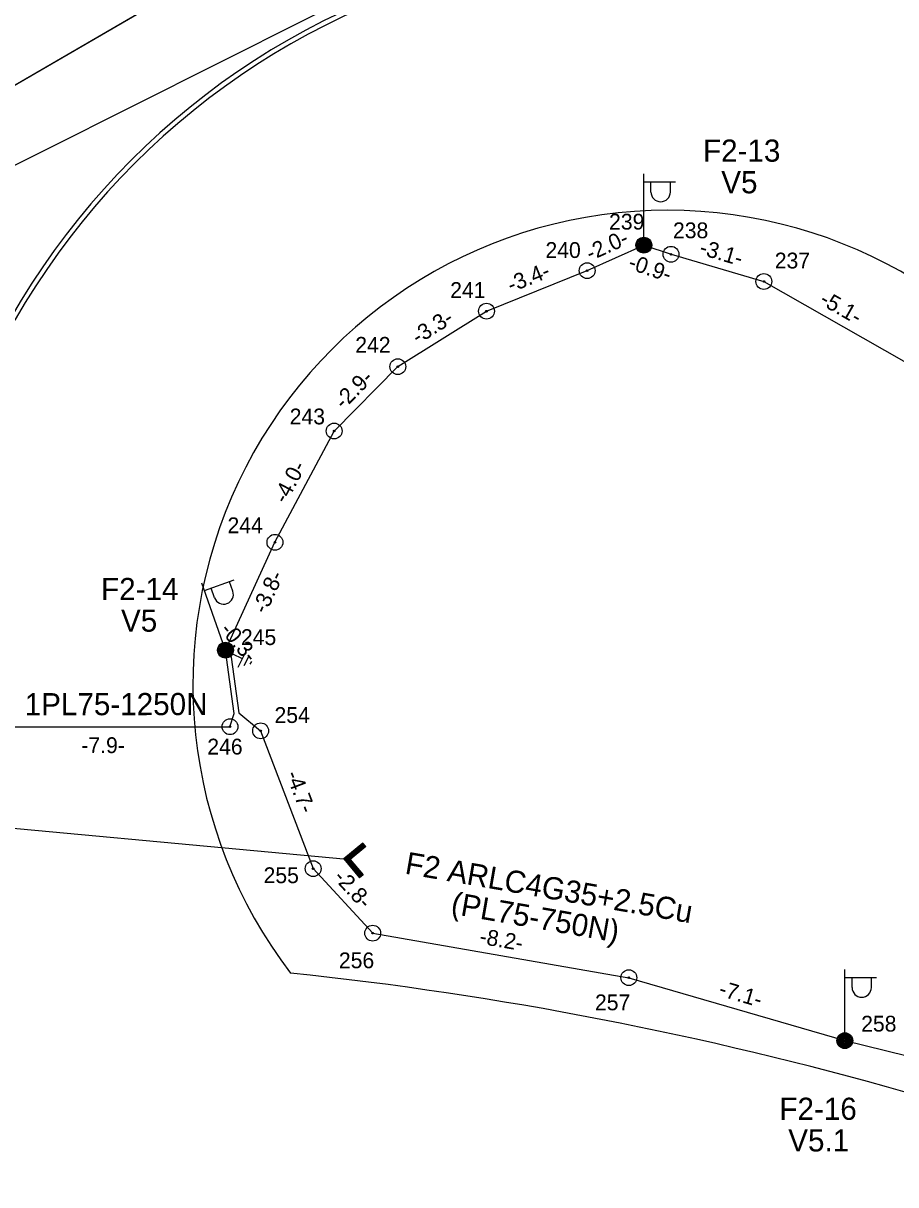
# Model space of a CAD drawing. Extents: x 528816 to 533196, y 6574767 to 6575847.
# Drawn here: x 529716.58 to 529744.15, y 6575509.04 to 6575545.76 of the extents above; entities that cross this region are included whole.
import ezdxf

# ---------------------------------------------------------------- set-up
doc = ezdxf.new("R2010")
doc.units = 0
for name, color, linetype in [('JOONSIDE', 7, 'Continuous'), ('KOORDPUNKT', 7, 'Continuous'), ('MOOTPIIR', 7, 'Continuous'), ('MPKAABEL', 7, 'Continuous'), ('PIIR', 7, 'Continuous'), ('POST', 7, 'Continuous'), ('TEE', 7, 'Continuous'), ('TRUUP', 7, 'Continuous')]:
    doc.layers.add(name, color=color, linetype=linetype)

msp = doc.modelspace()

# ---------------------------------------------------------------- linework, layer by layer
at = {"layer": 'KOORDPUNKT'}
for centre, radius in [((529736.188, 6575538.749), 0.25), ((529736.188, 6575538.749), 0.025), ((529736.188, 6575538.749), 0.0221), ((529736.188, 6575538.749), 0.0191), ((529736.188, 6575538.749), 0.0161), ((529736.188, 6575538.749), 0.0132), ((529736.188, 6575538.749), 0.0102), ((529736.188, 6575538.749), 0.00726), ((529736.188, 6575538.749), 0.0043), ((529737.048, 6575538.46), 0.25), ((529737.048, 6575538.46), 0.025), ((529737.048, 6575538.46), 0.0221), ((529737.048, 6575538.46), 0.0191), ((529737.048, 6575538.46), 0.0161), ((529737.048, 6575538.46), 0.0132), ((529737.048, 6575538.46), 0.0102), ((529737.048, 6575538.46), 0.00726), ((529737.048, 6575538.46), 0.0043), ((529734.397, 6575537.942), 0.25), ((529734.397, 6575537.942), 0.025), ((529734.397, 6575537.942), 0.0221), ((529734.397, 6575537.942), 0.0191), ((529734.397, 6575537.942), 0.0161), ((529734.397, 6575537.942), 0.0132), ((529734.397, 6575537.942), 0.0102), ((529734.397, 6575537.942), 0.00726), ((529734.397, 6575537.942), 0.0043), ((529739.983, 6575537.6), 0.25), ((529739.983, 6575537.6), 0.025), ((529739.983, 6575537.6), 0.0221), ((529739.983, 6575537.6), 0.0191), ((529739.983, 6575537.6), 0.0161), ((529739.983, 6575537.6), 0.0132), ((529739.983, 6575537.6), 0.0102), ((529739.983, 6575537.6), 0.00726), ((529739.983, 6575537.6), 0.0043), ((529731.215, 6575536.659), 0.25), ((529731.215, 6575536.659), 0.025), ((529731.215, 6575536.659), 0.0221), ((529731.215, 6575536.659), 0.0191), ((529731.215, 6575536.659), 0.0161), ((529731.215, 6575536.659), 0.0132), ((529731.215, 6575536.659), 0.0102), ((529731.215, 6575536.659), 0.00726), ((529731.215, 6575536.659), 0.0043), ((529728.415, 6575534.907), 0.25), ((529728.415, 6575534.907), 0.025), ((529728.415, 6575534.907), 0.0221), ((529728.415, 6575534.907), 0.0191), ((529728.415, 6575534.907), 0.0161), ((529728.415, 6575534.907), 0.0132), ((529728.415, 6575534.907), 0.0102), ((529728.415, 6575534.907), 0.00726), ((529728.415, 6575534.907), 0.0043), ((529726.401, 6575532.872), 0.25), ((529726.401, 6575532.872), 0.025), ((529726.401, 6575532.872), 0.0221), ((529726.401, 6575532.872), 0.0191), ((529726.401, 6575532.872), 0.0161), ((529726.401, 6575532.872), 0.0132), ((529726.401, 6575532.872), 0.0102), ((529726.401, 6575532.872), 0.00726), ((529726.401, 6575532.872), 0.0043), ((529724.53, 6575529.355), 0.25), ((529724.53, 6575529.355), 0.025), ((529724.53, 6575529.355), 0.0221), ((529724.53, 6575529.355), 0.0191), ((529724.53, 6575529.355), 0.0161), ((529724.53, 6575529.355), 0.0132), ((529724.53, 6575529.355), 0.0102), ((529724.53, 6575529.355), 0.00726), ((529724.53, 6575529.355), 0.0043), ((529722.969, 6575525.944), 0.25), ((529722.969, 6575525.944), 0.025), ((529722.969, 6575525.944), 0.0221), ((529722.969, 6575525.944), 0.0191), ((529722.969, 6575525.944), 0.0161), ((529722.969, 6575525.944), 0.0132), ((529722.969, 6575525.944), 0.0102), ((529722.969, 6575525.944), 0.00726), ((529722.969, 6575525.944), 0.0043), ((529723.109, 6575523.523), 0.25), ((529723.109, 6575523.523), 0.025), ((529723.109, 6575523.523), 0.0221), ((529723.109, 6575523.523), 0.0191), ((529723.109, 6575523.523), 0.0161), ((529723.109, 6575523.523), 0.0132), ((529723.109, 6575523.523), 0.0102), ((529723.109, 6575523.523), 0.00726), ((529723.109, 6575523.523), 0.0043), ((529724.077, 6575523.394), 0.25), ((529724.077, 6575523.394), 0.025), ((529724.077, 6575523.394), 0.0221), ((529724.077, 6575523.394), 0.0191), ((529724.077, 6575523.394), 0.0161), ((529724.077, 6575523.394), 0.0132), ((529724.077, 6575523.394), 0.0102), ((529724.077, 6575523.394), 0.00726), ((529724.077, 6575523.394), 0.0043), ((529725.737, 6575519.036), 0.25), ((529725.737, 6575519.036), 0.025), ((529725.737, 6575519.036), 0.0221), ((529725.737, 6575519.036), 0.0191), ((529725.737, 6575519.036), 0.0161), ((529725.737, 6575519.036), 0.0132), ((529725.737, 6575519.036), 0.0102), ((529725.737, 6575519.036), 0.00726), ((529725.737, 6575519.036), 0.0043), ((529727.621, 6575516.996), 0.25), ((529727.621, 6575516.996), 0.025), ((529727.621, 6575516.996), 0.0221), ((529727.621, 6575516.996), 0.0191), ((529727.621, 6575516.996), 0.0161), ((529727.621, 6575516.996), 0.0132), ((529727.621, 6575516.996), 0.0102), ((529727.621, 6575516.996), 0.00726), ((529727.621, 6575516.996), 0.0043), ((529735.714, 6575515.59), 0.25), ((529735.714, 6575515.59), 0.025), ((529735.714, 6575515.59), 0.0221), ((529735.714, 6575515.59), 0.0191), ((529735.714, 6575515.59), 0.0161), ((529735.714, 6575515.59), 0.0132), ((529735.714, 6575515.59), 0.0102), ((529735.714, 6575515.59), 0.00726), ((529735.714, 6575515.59), 0.0043), ((529742.541, 6575513.599), 0.25), ((529742.541, 6575513.599), 0.025), ((529742.541, 6575513.599), 0.0221), ((529742.541, 6575513.599), 0.0191), ((529742.541, 6575513.599), 0.0161), ((529742.541, 6575513.599), 0.0132), ((529742.541, 6575513.599), 0.0102), ((529742.541, 6575513.599), 0.00726), ((529742.541, 6575513.599), 0.0043)]:
    msp.add_circle(centre, radius, dxfattribs=at)
at = {"layer": 'MOOTPIIR'}
msp.add_lwpolyline([(530001.285, 6575337.632), (529928.704, 6575360.645), (529930.474, 6575391.625), (529861.876, 6575424.817), (529769.608, 6575498.998), (529690.003, 6575507.101), (529690.003, 6575528.075), (529744.582, 6575555.484)], dxfattribs=at)
at = {"layer": 'MPKAABEL'}
for points in [[(529722.969, 6575525.944), (529724.53, 6575529.355), (529726.401, 6575532.872), (529728.415, 6575534.907), (529731.215, 6575536.659), (529734.397, 6575537.942), (529736.188, 6575538.749), (529737.048, 6575538.46), (529739.983, 6575537.6), (529744.408, 6575535.081), (529747.531, 6575531.809), (529748.466, 6575531.366), (529759.329, 6575536.855), (529761.279, 6575537.476)], [(529722.969, 6575525.944), (529724.53, 6575529.355), (529726.401, 6575532.872), (529728.415, 6575534.907), (529731.215, 6575536.659), (529734.397, 6575537.942), (529736.188, 6575538.749), (529737.048, 6575538.46), (529739.983, 6575537.6), (529744.408, 6575535.081), (529747.531, 6575531.809), (529748.466, 6575531.366), (529759.329, 6575536.855), (529761.279, 6575537.476)], [(529697.015, 6575516.876), (529697.082, 6575519.51), (529696.792, 6575522.671), (529696.979, 6575523.277), (529698.373, 6575523.569), (529701.816, 6575523.911), (529715.237, 6575523.513), (529723.109, 6575523.523), (529723.241, 6575523.94), (529722.969, 6575525.944)], [(529722.969, 6575525.944), (529723.15, 6575525.726), (529723.389, 6575523.959), (529724.077, 6575523.394), (529725.737, 6575519.036), (529727.621, 6575516.996), (529735.714, 6575515.59), (529742.541, 6575513.599), (529750.38, 6575511.679), (529757.443, 6575509.538), (529759.707, 6575510.043), (529769.785, 6575511.775), (529770.968, 6575509.691), (529774.574, 6575503.59), (529779.079, 6575497.811), (529784.312, 6575493.506), (529785.069, 6575492.324)], [(529722.969, 6575525.944), (529723.15, 6575525.726), (529723.389, 6575523.959), (529724.077, 6575523.394), (529725.737, 6575519.036), (529727.621, 6575516.996), (529735.714, 6575515.59), (529742.541, 6575513.599), (529750.38, 6575511.679), (529757.443, 6575509.538), (529759.707, 6575510.043), (529769.785, 6575511.775), (529770.968, 6575509.691), (529774.574, 6575503.59), (529779.079, 6575497.811), (529784.312, 6575493.506), (529785.069, 6575492.324)], [(529723.109, 6575523.523), (529723.241, 6575523.94), (529722.969, 6575525.944)], [(529723.639, 6575525.962), (529723.353, 6575525.394)], [(529723.193, 6575525.831), (529723.496, 6575525.678)], [(529723.712, 6575525.775), (529723.547, 6575525.447)], [(529723.786, 6575525.588), (529723.741, 6575525.499)], [(529723.109, 6575523.523), (529715.237, 6575523.513)]]:
    msp.add_lwpolyline(points, dxfattribs=at)
at = {"layer": 'PIIR'}
for points in [[(529761.518, 6575570.08), (529572.28, 6575460.11), (529509.6, 6575472.77), (529724.596, 6575598.481)], [(530164.347, 6575374.786), (530153.92, 6575338.4), (530182.76, 6575330.14), (530201.97, 6575324.63), (530221.19, 6575319.12), (530240.41, 6575313.61), (530259.63, 6575308.1), (530278.85, 6575302.59), (530298.07, 6575297.07), (530317.33, 6575291.48), (530336.55, 6575285.97), (530355.77, 6575280.46), (530374.99, 6575274.95), (530393.86, 6575269.6), (530422.7, 6575261.33), (530433.47, 6575298.82), (530443.88, 6575279.05), (530455.86, 6575268.15), (530491.61, 6575255.39), (530470.09, 6575205.98), (530185.04, 6575286.93), (529572.28, 6575460.11), (529761.518, 6575570.08)]]:
    msp.add_lwpolyline(points, dxfattribs=at)
at = {"layer": 'POST'}
for p, q in [((529736.188, 6575538.999), (529736.188, 6575540.999)), ((529736.188, 6575540.749), (529737.188, 6575540.749)), ((529736.415, 6575540.428), (529736.415, 6575540.749)), ((529737.027, 6575540.428), (529737.027, 6575540.749)), ((529736.188, 6575538.749), (529736.188, 6575538.749)), ((529722.886, 6575526.179), (529722.219, 6575528.065)), ((529722.302, 6575527.829), (529723.245, 6575528.163)), ((529723.201, 6575527.806), (529723.093, 6575528.109)), ((529722.623, 6575527.602), (529722.516, 6575527.905)), ((529722.969, 6575525.944), (529722.969, 6575525.944)), ((529742.541, 6575513.849), (529742.541, 6575515.849)), ((529742.541, 6575515.599), (529743.541, 6575515.599)), ((529742.768, 6575515.278), (529742.768, 6575515.599)), ((529743.38, 6575515.278), (529743.38, 6575515.599)), ((529742.541, 6575513.599), (529742.541, 6575513.599))]:
    msp.add_line(p, q, dxfattribs=at)
for centre, radius in [((529736.188, 6575538.749), 0.25), ((529736.188, 6575538.749), 0.225), ((529736.188, 6575538.749), 0.2), ((529736.188, 6575538.749), 0.175), ((529736.188, 6575538.749), 0.15), ((529736.188, 6575538.749), 0.125), ((529736.188, 6575538.749), 0.1), ((529736.188, 6575538.749), 0.075), ((529736.188, 6575538.749), 0.05), ((529736.188, 6575538.749), 0.025), ((529722.969, 6575525.944), 0.25), ((529722.969, 6575525.944), 0.225), ((529722.969, 6575525.944), 0.2), ((529722.969, 6575525.944), 0.175), ((529722.969, 6575525.944), 0.15), ((529722.969, 6575525.944), 0.125), ((529722.969, 6575525.944), 0.1), ((529722.969, 6575525.944), 0.075), ((529722.969, 6575525.944), 0.05), ((529722.969, 6575525.944), 0.025), ((529742.541, 6575513.599), 0.25), ((529742.541, 6575513.599), 0.225), ((529742.541, 6575513.599), 0.2), ((529742.541, 6575513.599), 0.175), ((529742.541, 6575513.599), 0.15), ((529742.541, 6575513.599), 0.125), ((529742.541, 6575513.599), 0.1), ((529742.541, 6575513.599), 0.075), ((529742.541, 6575513.599), 0.05), ((529742.541, 6575513.599), 0.025)]:
    msp.add_circle(centre, radius, dxfattribs=at)
for centre, start, end in [((529736.721, 6575540.428), 180, 0), ((529722.912, 6575527.704), 199.492, 19.492), ((529743.074, 6575515.278), 180, 0)]:
    msp.add_arc(centre, 0.306, start, end, dxfattribs=at)
at = {"layer": 'TEE'}
for centre, radius, start, end in [((529736.722, 6575524.725), 23.65, 61.7396, 159.464), ((529736.722, 6575524.725), 23.5, 159.464, 159.464), ((529736.722, 6575524.725), 23.5, 61.7396, 159.464), ((529736.938, 6575524.851), 15, 29.2501, 217.4233), ((529713.022, 6575401.864), 114.503, 83.98244, 83.98244), ((529713.022, 6575401.864), 114.503, 64.15554, 83.98244)]:
    msp.add_arc(centre, radius, start, end, dxfattribs=at)
at = {"layer": 'TRUUP'}
for p, q in [((529727.308, 6575519.847), (529726.709, 6575519.349)), ((529727.354, 6575519.792), (529726.81, 6575519.34)), ((529727.399, 6575519.737), (529726.91, 6575519.331)), ((529727.272, 6575519.632), (529726.964, 6575519.561)), ((529727.315, 6575519.667), (529727.007, 6575519.596)), ((529727.358, 6575519.703), (529727.05, 6575519.632)), ((529727.398, 6575519.738), (529727.092, 6575519.667)), ((529727.38, 6575519.759), (529727.135, 6575519.703)), ((529727.363, 6575519.781), (529727.178, 6575519.738)), ((529727.345, 6575519.802), (529727.22, 6575519.774)), ((529727.327, 6575519.824), (529727.263, 6575519.809)), ((529727.399, 6575519.737), (529727.308, 6575519.847)), ((529726.709, 6575519.349), (529727.207, 6575518.751)), ((529727.016, 6575519.419), (529726.71, 6575519.348)), ((529726.973, 6575519.383), (529726.728, 6575519.327)), ((529726.93, 6575519.348), (529726.746, 6575519.305)), ((529727.059, 6575519.454), (529726.75, 6575519.383)), ((529726.919, 6575519.32), (529726.764, 6575519.284)), ((529726.937, 6575519.298), (529726.782, 6575519.262)), ((529727.101, 6575519.49), (529726.793, 6575519.419)), ((529726.955, 6575519.277), (529726.799, 6575519.241)), ((529726.81, 6575519.34), (529727.261, 6575518.796)), ((529726.973, 6575519.255), (529726.817, 6575519.219)), ((529727.144, 6575519.525), (529726.836, 6575519.454)), ((529727.187, 6575519.561), (529726.879, 6575519.49)), ((529726.91, 6575519.331), (529727.316, 6575518.842)), ((529727.23, 6575519.596), (529726.921, 6575519.525)), ((529726.991, 6575519.233), (529726.835, 6575519.198)), ((529727.008, 6575519.212), (529726.853, 6575519.176)), ((529727.026, 6575519.19), (529726.871, 6575519.155)), ((529727.044, 6575519.169), (529726.889, 6575519.133)), ((529727.062, 6575519.147), (529726.907, 6575519.112)), ((529727.08, 6575519.126), (529726.925, 6575519.09)), ((529727.098, 6575519.104), (529726.943, 6575519.068)), ((529727.116, 6575519.083), (529726.96, 6575519.047)), ((529727.134, 6575519.061), (529726.978, 6575519.025)), ((529727.152, 6575519.04), (529726.996, 6575519.004)), ((529727.169, 6575519.018), (529727.014, 6575518.982)), ((529727.187, 6575518.997), (529727.032, 6575518.961)), ((529727.205, 6575518.975), (529727.05, 6575518.939)), ((529727.223, 6575518.954), (529727.068, 6575518.918)), ((529727.241, 6575518.932), (529727.086, 6575518.896)), ((529727.259, 6575518.91), (529727.104, 6575518.875)), ((529727.277, 6575518.889), (529727.121, 6575518.853)), ((529727.295, 6575518.867), (529727.139, 6575518.832)), ((529727.313, 6575518.846), (529727.157, 6575518.81)), ((529727.282, 6575518.813), (529727.175, 6575518.789)), ((529727.239, 6575518.778), (529727.193, 6575518.767)), ((529727.316, 6575518.842), (529727.207, 6575518.751))]:
    msp.add_line(p, q, dxfattribs=at)
msp.add_lwpolyline([(529712.509, 6575520.664), (529726.81, 6575519.34)], dxfattribs=at)

# ---------------------------------------------------------------- texts
at = {"layer": 'JOONSIDE'}
for s, rotation, p in [('-2.0-', 24.2424, (529734.496, 6575538.237)), ('-3.1-', 343.6686, (529737.914, 6575538.467)), ('-0.9-', 341.4552, (529735.662, 6575538.01)), ('-3.4-', 21.9596, (529731.994, 6575537.243)), ('-5.1-', 330.3486, (529741.711, 6575536.904)), ('-3.3-', 32.0348, (529729.047, 6575535.597)), ('-2.9-', 45.2972, (529726.703, 6575533.532)), ('-4.0-', 61.9876, (529724.881, 6575530.547)), ('-3.8-', 65.4195, (529724.242, 6575527.062)), ('-0.3-', 309.7847, (529722.772, 6575526.571)), ('-7.9-', 0.07, (529718.413, 6575522.688)), ('-4.7-', 290.8523, (529724.865, 6575522.028)), ('-2.8-', 312.7234, (529726.354, 6575518.737)), ('-8.2-', 350.1444, (529730.971, 6575516.668)), ('-7.1-', 343.7414, (529738.526, 6575515.03))]:
    msp.add_text(s, height=0.5, rotation=rotation, dxfattribs=at).set_placement(p)
at = {"layer": 'KOORDPUNKT'}
for s, p in [('239', (529735.09, 6575539.24)), ('238', (529737.11, 6575538.966)), ('240', (529733.079, 6575538.343)), ('237', (529740.327, 6575538.011)), ('241', (529730.069, 6575537.079)), ('242', (529727.069, 6575535.346)), ('243', (529724.997, 6575533.082)), ('244', (529723.031, 6575529.641)), ('245', (529723.456, 6575526.106)), ('254', (529724.516, 6575523.642)), ('246', (529722.393, 6575522.645)), ('255', (529724.171, 6575518.578)), ('256', (529726.552, 6575515.888)), ('257', (529734.645, 6575514.559)), ('258', (529743.057, 6575513.885))]:
    msp.add_text(s, height=0.5, dxfattribs=at).set_placement(p)
at = {"layer": 'MPKAABEL'}
for s, rotation, p in [('1PL75-1250N', 0.07, (529716.622, 6575523.884)), ('F2 ARLC4G35+2.5Cu', 350.1444, (529728.613, 6575518.882)), ('(PL75-750N)', 350.1444, (529730.063, 6575517.616))]:
    msp.add_text(s, height=0.7, rotation=rotation, dxfattribs=at).set_placement(p)
at = {"layer": 'POST'}
for s, p in [('F2-13', (529738.059, 6575541.387)), ('V5', (529738.636, 6575540.387)), ('F2-14', (529719.035, 6575527.527)), ('V5', (529719.665, 6575526.527)), ('F2-16', (529740.473, 6575511.095)), ('V5.1', (529740.753, 6575510.095))]:
    msp.add_text(s, height=0.7, dxfattribs=at).set_placement(p)

doc.saveas('drawing.dxf')
